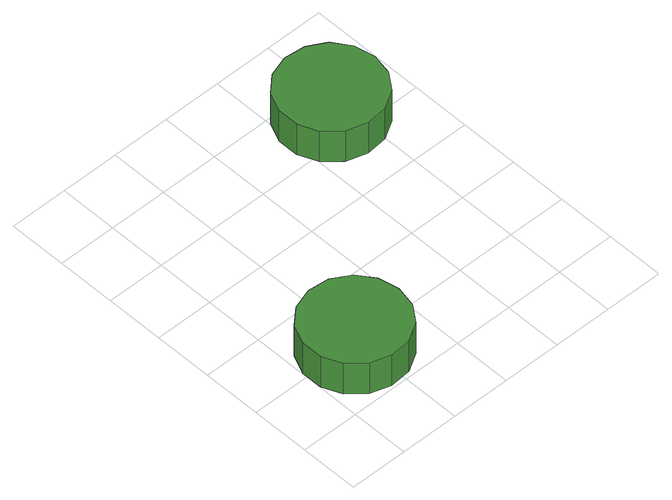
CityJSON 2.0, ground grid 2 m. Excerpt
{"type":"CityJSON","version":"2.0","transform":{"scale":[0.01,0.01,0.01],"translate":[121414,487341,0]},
"CityObjects":{
"tree1":{"type":"SolitaryVegetationObject","attributes":{"function":"something"},"geometry":[{"type":"MultiSurface","lod":"1","boundaries":[[[0,1,2,3,4,5,6,7,8,9,10,11,12,13,14]],[[15,16,17,18,19,20,21,22,23,24,25,26,27,28,29]],[[0,29,28,1]],[[1,28,27,2]],[[2,27,26,3]],[[3,26,25,4]],[[4,25,24,5]],[[5,24,23,6]],[[6,23,22,7]],[[7,22,21,8]],[[8,21,20,9]],[[9,20,19,10]],[[10,19,18,11]],[[11,18,17,12]],[[12,17,16,13]],[[13,16,15,14]],[[14,15,29,0]]]}]},
"tree2":{"type":"SolitaryVegetationObject","attributes":{"function":"something"},"geometry":[{"type":"MultiSurface","lod":"1","boundaries":[[[30,31,32,33,34,35,36,37,38,39,40,41,42,43,44]],[[45,46,47,48,49,50,51,52,53,54,55,56,57,58,59]],[[30,59,58,31]],[[31,58,57,32]],[[32,57,56,33]],[[33,56,55,34]],[[34,55,54,35]],[[35,54,53,36]],[[36,53,52,37]],[[37,52,51,38]],[[38,51,50,39]],[[39,50,49,40]],[[40,49,48,41]],[[41,48,47,42]],[[42,47,46,43]],[[43,46,45,44]],[[44,45,59,30]]]}]}
},
"vertices":[
[345,183,184],[330,254,184],[288,312,184],[225,349,184],[153,356,184],[84,334,184],[30,285,184],[1,219,184],[1,147,184],[30,81,184],[84,32,184],[153,10,184],[225,17,184],[288,54,184],[330,112,184],[330,112,57],[288,54,57],[225,17,57],[153,10,57],[84,32,57],[30,81,57],[1,147,57],[1,219,57],[30,285,57],[84,334,57],[153,356,57],[225,349,57],[288,312,57],[330,254,57],[345,183,57],
[915,880,189],[900,951,189],[858,1010,189],[795,1046,189],[723,1053,189],[654,1031,189],[600,982,189],[571,916,189],[571,844,189],[600,778,189],[654,729,189],[723,707,189],[795,714,189],[858,751,189],[900,809,189],[900,809,62],[858,751,62],[795,714,62],[723,707,62],[654,729,62],[600,778,62],[571,844,62],[571,916,62],[600,982,62],[654,1031,62],[723,1053,62],[795,1046,62],[858,1010,62],[900,951,62],[915,880,62]
]}
